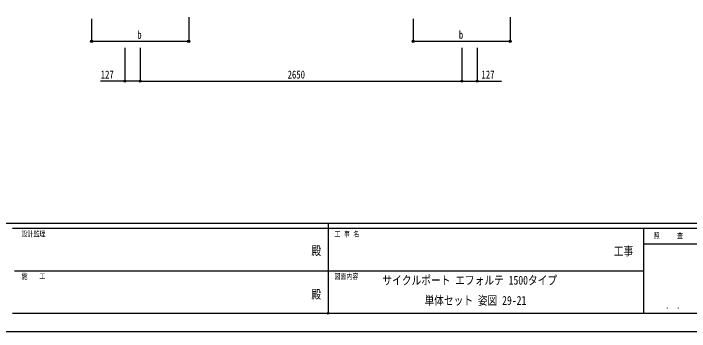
# Model space of a CAD drawing. Units: millimetres, scale not verified. Extents: x -8410 to 8410, y -5940 to 5940.
# Drawn here: x -2602 to 2968, y -5940 to -3316 of the extents above; entities that cross this region are included whole.
import ezdxf
from ezdxf.enums import TextEntityAlignment as Align

# ---------------------------------------------------------------- set-up
doc = ezdxf.new("R2010")
doc.units = ezdxf.units.MM
doc.header["$LTSCALE"] = 30
doc.header["$PDMODE"] = 32
doc.header["$PDSIZE"] = 15
for name, color, linetype in [('0-2_USER1', 3, 'Continuous'), ('0-6_YKK_D', 6, 'Continuous'), ('0-7_YKK_ZWAK', 7, 'Continuous')]:
    doc.layers.add(name, color=color, linetype=linetype)
doc.styles.add('ＭＳ ゴシック', font='')
doc.styles.get('ＭＳ ゴシック').set_extended_font_data('MS Gothic')

msp = doc.modelspace()

# ---------------------------------------------------------------- linework, layer by layer
at = {"layer": '0-6_YKK_D'}
for p, q in [((-1958.55, -3359.91), (-1958.55, -3546.62)), ((-1158.55, -3345.69), (-1158.55, -3546.62)), ((691.45, -3359.91), (691.45, -3546.62)), ((1491.45, -3345.69), (1491.45, -3546.62)), ((-1958.55, -3545.62), (-1158.55, -3545.62)), ((691.45, -3545.62), (1491.45, -3545.62)), ((-1685.35, -3598.11), (-1685.35, -3874.96)), ((-1558.35, -3598.11), (-1558.35, -3874.96)), ((-1558.35, -3598.11), (-1558.35, -3874.96)), ((1091.65, -3598.11), (1091.65, -3874.96)), ((1091.65, -3598.11), (1091.65, -3874.96)), ((1218.65, -3598.11), (1218.65, -3874.96)), ((-1558.35, -3873.96), (1091.65, -3873.96))]:
    msp.add_line(p, q, dxfattribs=at)
for points in [[(-1558.35, -3873.96), (-1685.35, -3873.96), (-1885.22, -3873.96)], [(1091.65, -3873.96), (1218.65, -3873.96), (1418.51, -3873.96)]]:
    msp.add_lwpolyline(points, dxfattribs=at)
for centre in [(-1958.55, -3545.62), (-1158.55, -3545.62), (691.45, -3545.62), (1491.45, -3545.62), (-1685.35, -3873.96), (-1558.35, -3873.96), (-1558.35, -3873.96), (1091.65, -3873.96), (1091.65, -3873.96), (1218.65, -3873.96)]:
    msp.add_circle(centre, 8.5, dxfattribs=at)
at = {"layer": '0-7_YKK_ZWAK'}
for p, q in [((7790.04, -5050), (-7809.96, -5050)), ((-9.96, -5050), (-9.96, -5790)), ((-9.96, -5090), (-2609.96, -5090)), ((2590.04, -5090), (-9.96, -5090)), ((3970.04, -5220), (2590.04, -5220)), ((-2594.96, -5440), (-9.96, -5440)), ((-9.96, -5440), (2590.04, -5440)), ((-2609.96, -5790), (-9.96, -5790)), ((-9.96, -5790), (2590.04, -5790)), ((2590.04, -5790), (3970.04, -5790))]:
    msp.add_line(p, q, dxfattribs=at)
msp.add_lwpolyline([(-8410, -5940), (8410, -5940), (8410, 5940), (-8410, 5940)], close=True, dxfattribs=at)
msp.add_lwpolyline([(3970.04, -5090), (2590.04, -5090), (2590.04, -5790)], dxfattribs=at)
msp.add_point((-9.96, -5790), dxfattribs=at)

# ---------------------------------------------------------------- texts
at = {"layer": '0-2_USER1', "style": 'ＭＳ ゴシック', "width": 0.8}
for s, p in [('サイクルポート エフォルテ 1500タイプ', (437.96, -5575.49)), ('単体セット 姿図 29-21', (784.63, -5742.15))]:
    msp.add_text(s, height=73.31, dxfattribs=at).set_placement(p, align=Align.BOTTOM_LEFT)
at = {"layer": '0-6_YKK_D', "style": 'ＭＳ ゴシック', "width": 0.8}
for s, p in [('b', (-1582.55, -3544.32)), ('b', (1067.45, -3544.32)), ('127', (-1883.89, -3872.63)), ('2650', (-343.75, -3872.63)), ('127', (1253.98, -3872.63))]:
    msp.add_text(s, height=65.98, dxfattribs=at).set_placement(p, align=Align.BOTTOM_LEFT)
at = {"layer": '0-7_YKK_ZWAK', "style": 'ＭＳ ゴシック', "width": 0.8}
for s, height, p in [('設計監理', 43.99, (-2536.63, -5170)), ('工 事 名', 43.99, (42.54, -5170)), ('照     査', 43.99, (2672.84, -5185)), ('殿', 73.31, (-147.33, -5331.67)), ('工事', 73.31, (2344.67, -5334.93)), ('施\u3000\u3000工', 43.99, (-2536.63, -5520)), ('図面内容', 43.99, (42.54, -5520)), ('殿', 73.31, (-147.33, -5691.67)), ('． ．', 51.83, (2770, -5768.7))]:
    msp.add_text(s, height=height, dxfattribs=at).set_placement(p, align=Align.BOTTOM_LEFT)

doc.saveas('drawing.dxf')
